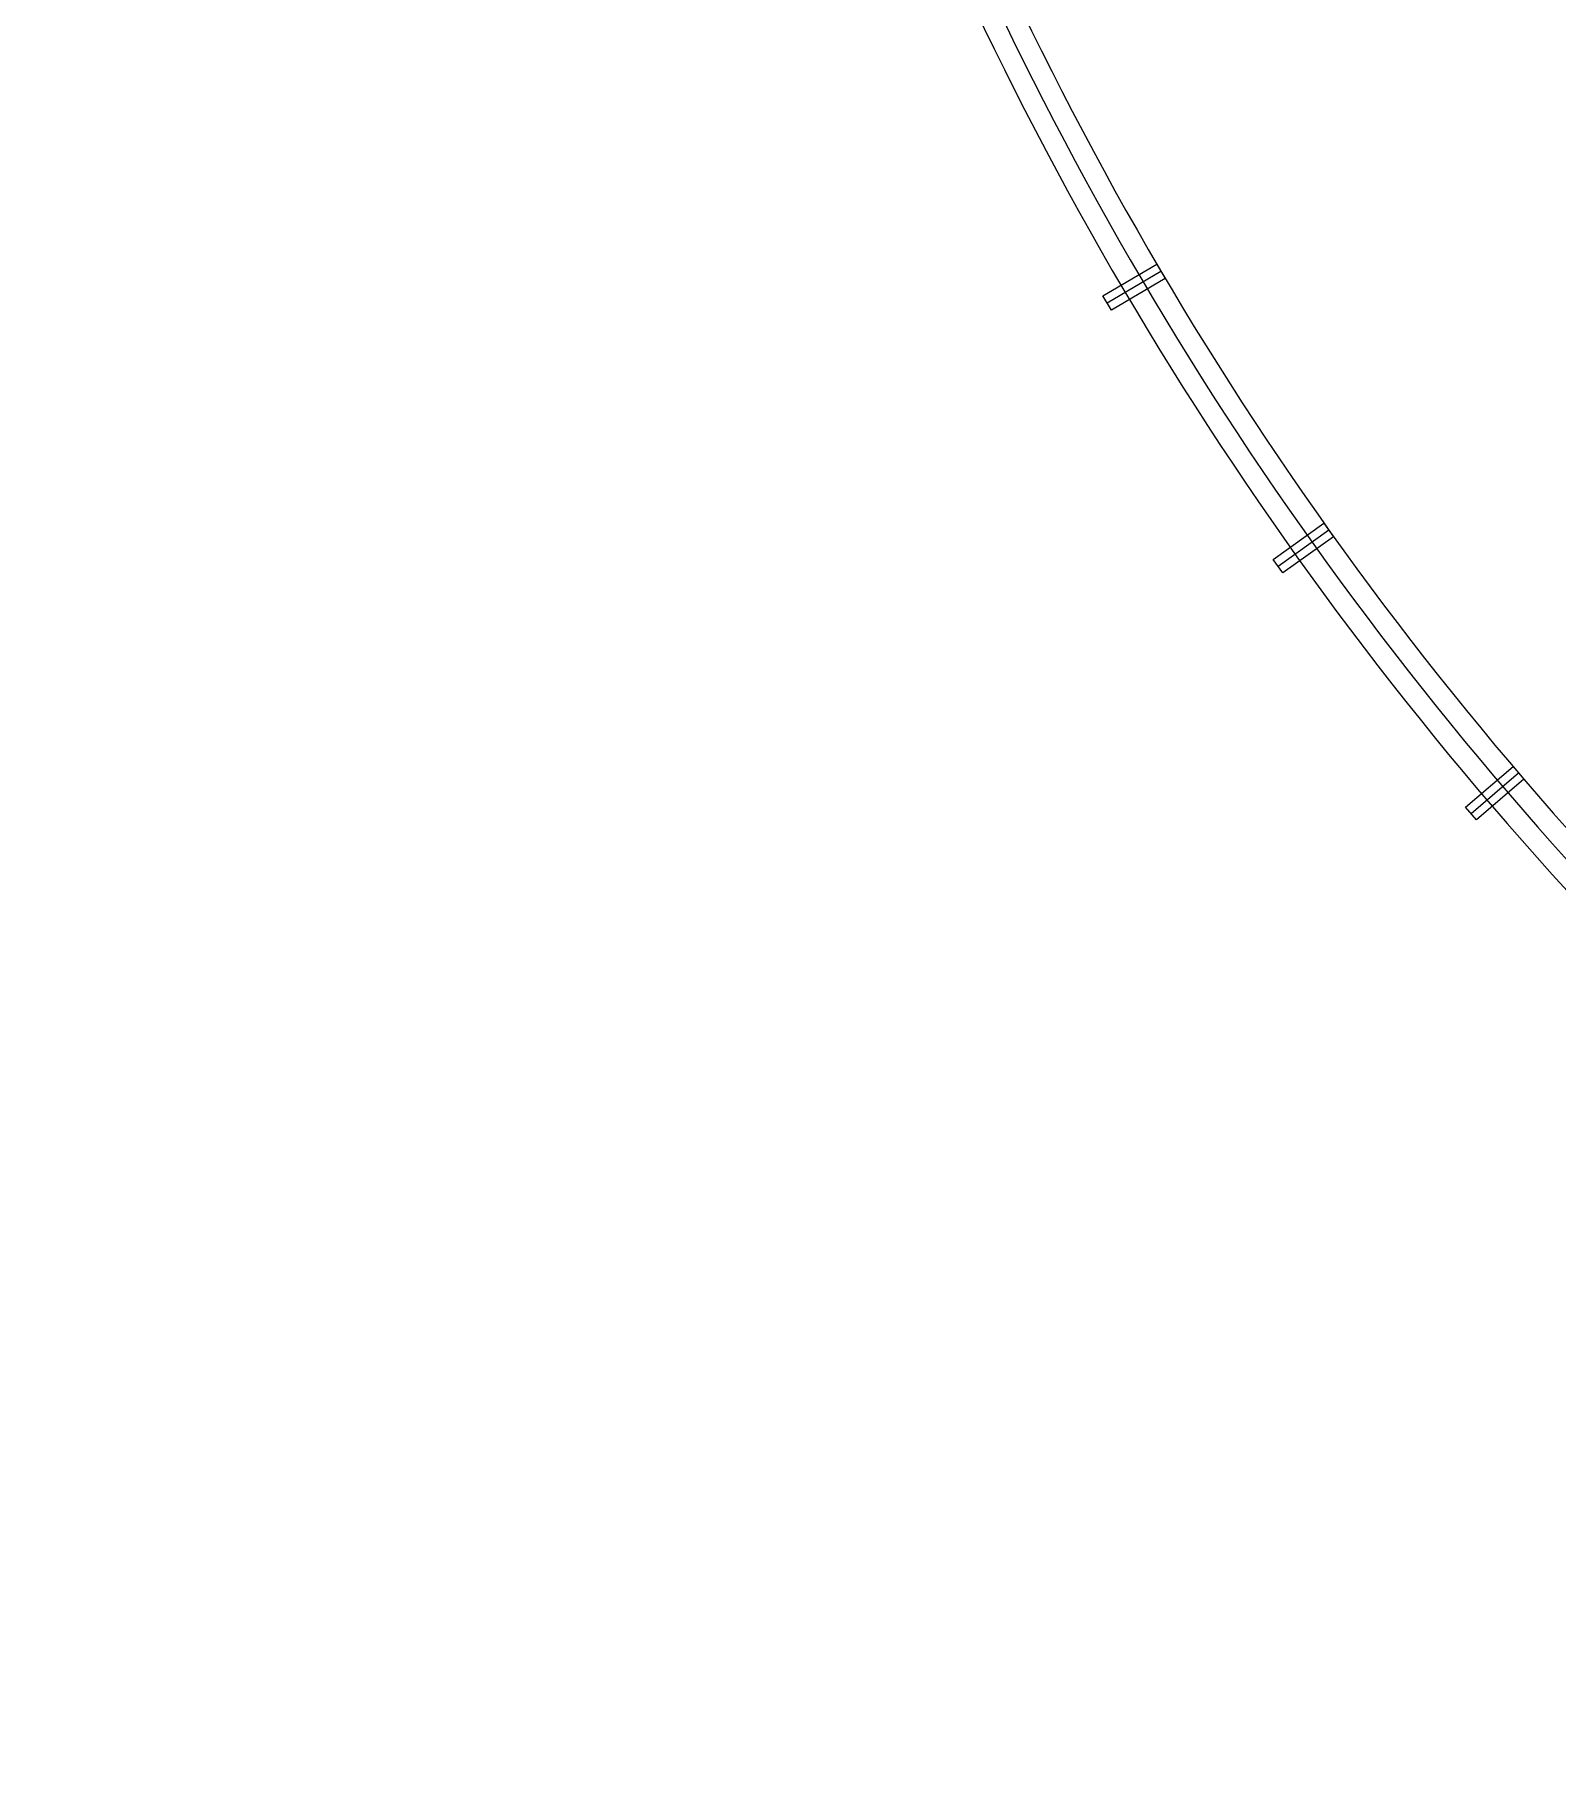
# Model space of a CAD drawing. Extents: x 36903891 to 38126251, y 2073392 to 2924740.
# Drawn here: x 37118483 to 37125806, y 2279751 to 2288055 of the extents above; entities that cross this region are included whole.
import ezdxf
from ezdxf.xclip import XClip

# ---------------------------------------------------------------- set-up
doc = ezdxf.new("R2010")
doc.units = 0
doc.header["$LTSCALE"] = 1000
doc.header["$XCLIPFRAME"] = 0
doc.linetypes.add('CENTER', pattern=[2, 1.25, -0.25, 0.25, -0.25])
doc.linetypes.add('CENTER2', pattern=[28.575, 19.05, -3.175, 3.175, -3.175])
doc.layers.get('0').update_dxf_attribs({"color": 8})
for name, color, linetype in [('#幕墙线-平面', 8, 'Continuous'), ('#轴线', 8, 'CENTER2'), ('A-GRID', 8, 'CENTER'), ('A-STRS-HRAL', 8, 'Continuous'), ('DIM', 8, 'Continuous'), ('周边建筑', 8, 'Continuous')]:
    doc.layers.add(name, color=color, linetype=linetype)

# ---------------------------------------------------------------- blocks, each defined once
blk = doc.blocks.new('DOTE-11')
at = {"layer": '#轴线'}
for radius, end in [(146600, 183.99981), (138800, 210.188417), (130400, 210.329381), (127950, 210.37401)]:
    blk.add_arc((36780598.5, 2918657.2), radius, 324.5, end, dxfattribs=at)
blk = doc.blocks.new('FDGFH')
at = {"layer": 'A-GRID'}
blk.add_blockref('DOTE-11', (-36780598.5, -2918657.2), dxfattribs=at)
blk = doc.blocks.new('A$C80b62fe7')
at = {"layer": '#幕墙线-平面'}
for radius, start, end in [(128529.4, 333.502247, 195.775797), (127529.4, 333.539851, 195.788397)]:
    blk.add_arc((71051.6, 188867.4), radius, start, end, dxfattribs=at)
blk = doc.blocks.new('DASWQE')
at = {"layer": 'DIM', "ltscale": 10}
blk.add_blockref('A$C80b62fe7', (-71047, -188863), dxfattribs=at)
blk = doc.blocks.new('smg')
blk.add_lwpolyline([(-40, 200), (-40, -100), (40, -100), (40, 200)], close=True)
blk.add_lwpolyline([(0, -100), (0, 200)])
blk = doc.blocks.new('A$C216ef243')
at = {"layer": '周边建筑', "ltscale": 5}
blk.add_arc((0, 0), 65000, 322.263619, 219.122013, dxfattribs=at)
at = {"layer": '周边建筑'}
for radius in [17200, 17100, 17000]:
    blk.add_arc((27390.4, 8899.7), radius, 151.98296, 245.43155, dxfattribs=at)
at = {"layer": '周边建筑', "xscale": -1}
for p, rotation in [((12569, 172.4), 300.4910199989224), ((13385.5, -1085.4), 305.4877449564588), ((14308.4, -2267.3), 310.484469913995)]:
    blk.add_blockref('smg', p, dxfattribs=dict(at, rotation=rotation))
blk = doc.blocks.new('CXVFG')
at = {"layer": '周边建筑'}
blk.add_blockref('A$C216ef243', (39294377.2, 1989825.2), dxfattribs=at)
blk = doc.blocks.new('JUTEWR')
at = {"layer": 'A-STRS-HRAL'}
blk.add_blockref('DASWQE', (36747505.1, 2929436.7), dxfattribs=at)
at = {"layer": 'DIM'}
for name, p in [('FDGFH', (36747509.7, 2929430.5)), ('CXVFG', (-2546867.6, 939615.9))]:
    blk.add_blockref(name, p, dxfattribs=at)

msp = doc.modelspace()

# ---------------------------------------------------------------- block references
at = {"layer": 'DIM'}
ref = msp.add_blockref('JUTEWR', (363648.3, -642797.5), dxfattribs=at)
XClip(ref).set_block_clipping_path([(36540243.0880557299, 2702892.0700622862), (36938694.1744792983, 3117037.741362222)])

doc.saveas('drawing.dxf')
